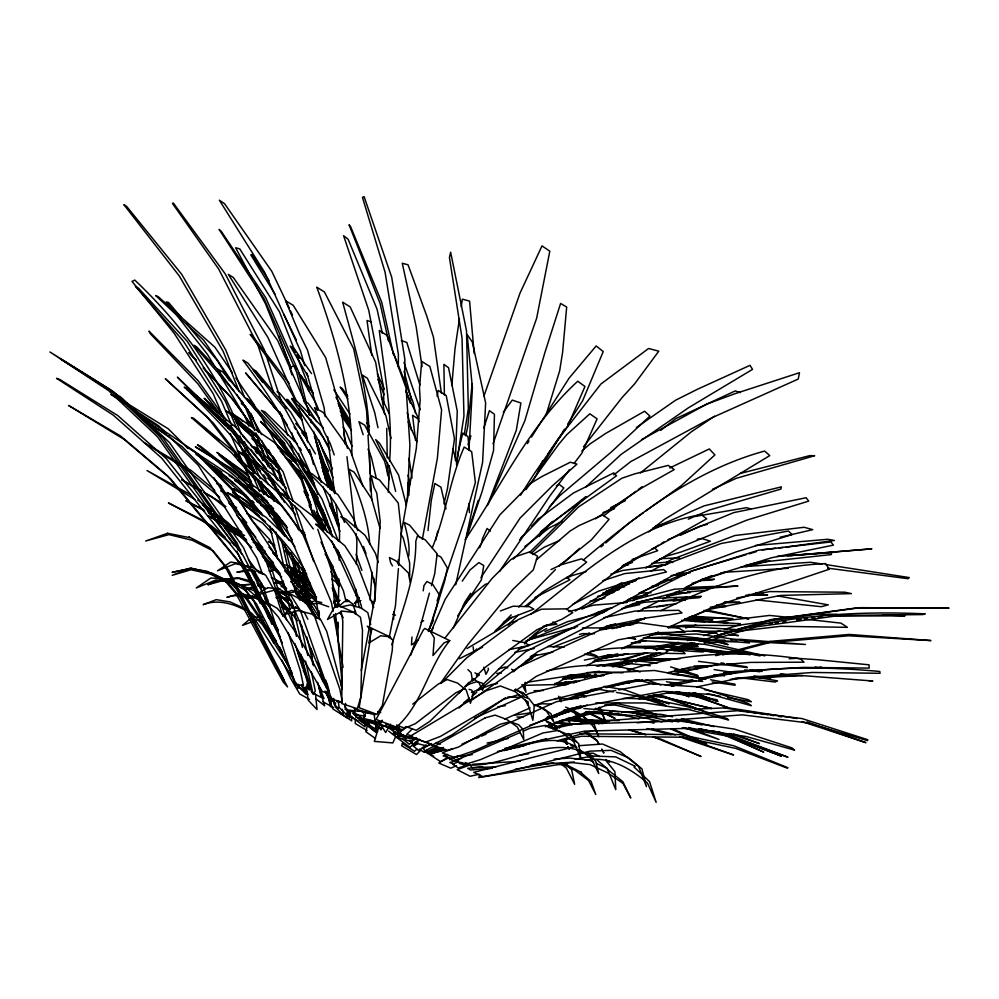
<?xml version="1.0" encoding="UTF-8"?>
<svg xmlns="http://www.w3.org/2000/svg" width="999" height="999" viewBox="0 0 999 999"><rect width="100%" height="100%" fill="white"/><g stroke="black" fill="none" stroke-linecap="round" stroke-linejoin="round"><path stroke-width="1.5" d="M398.326 366.858L398.389 354.445L385.077 272.24L362.462 197.34L364.098 196.641L391.733 277.322L404.857 359.253L404.707 382.492M362.799 719.63L362.762 722.739L352.36 712.861M374.987 601.498L375.149 589.035L373.826 578.221M337.837 640.921L338.149 622.277M338.424 605.182L338.848 578.771M339.161 560.127L339.285 552.36M339.46 541.483L339.585 533.716L335.989 504.458M355.344 614.235L355.419 611.126M355.519 606.468L355.582 603.359M355.744 595.579L355.881 589.36M356.406 564.472L356.905 541.146L356.006 533.466M355.344 719.405L355.232 723.513L367.095 730.556M370.229 638.548L370.504 629.632L367.245 626.186L389.747 636.8L392.769 640.122L392.257 650.436L382.38 705.344L376.91 714.385L359.165 707.704L370.179 640.022M341.383 686.325L341.683 678.646L335.539 613.561M393.606 619.392L393.918 611.638M372.015 628.433L368.806 643.006L380.756 635.751L389.747 636.8M388.311 492.257L389.398 465.834M389.585 461.176C393.156 417.257 384.465 373.876 379.295 330.494L387.05 335.389L406.118 388.199L409.89 444.842L407.267 500.636M455.382 460.539L457.267 411.126L448.539 367.719L443.893 364.335L444.38 394.967M345.579 703.346L345.167 709.565L359.153 711.4M411.988 637.012L411.438 644.917L418.231 640.022M370.092 600.074L372.115 572.302M408.691 556.293C410.189 544.705 406.918 533.478 404.258 522.427L409.69 525.249L419.967 537.637M398.414 568.606L395.454 605.719L389.173 637.724M398.663 565.509L401.373 531.493L398.264 503.046L379.52 480.007L371.091 475.599L373.913 487.262L376.76 493.044L380.244 521.64L375.112 596.228L361.226 670.616M451.823 385.589L454.995 348.876L459.44 318.743M472.165 383.866L467.744 426.61L465.759 435.764M354.657 709.839L354.158 714.497L365.459 716.121M376.536 729.382L376.136 732.467L365.696 723.738M381.331 726.91L380.931 729.994L382.804 724.874M427.984 530.581L431.268 500.586L434.84 483.491L440.946 487.212L445.979 508.891M364.061 714.322L363.211 720.479L378.434 723.226M461.226 306.693L462.337 299.163L469.58 301.099L474.175 353.521M456.555 463.573L463.948 416.059L462.038 338.211L449.45 257.567L450.649 252.198L466.521 330.956L468.331 408.741L464.248 434.852M369.73 721.39L369.193 724.462L367.132 720.291M437.125 396.316L438.149 390.434L446.228 395.579L454.47 438.773L447.44 488.698L443.981 503.871M401.049 534.378L416.321 448.401L420.167 400.025L419.493 387.874L421.703 361.426L429.87 366.471L441.608 409.902L437.387 458.191L422.34 539.285M524.363 686.912L525.174 682.342M406.268 735.813L405.694 738.873L395.829 729.258M348.364 711.151L347.864 713.711L347.652 710.626M456.531 464.735L458.079 452.809L462.774 433.091L467.932 436.501L469.43 450.049M382.03 726.198L381.406 729.245L372.29 721.665M468.943 450.162L472.415 387.687L467.12 334.478L472.365 342.108L485.639 403.034L482.592 462.312L455.706 584.827M423.201 590.859L423.976 585.551L426.985 581.493L432.817 584.552L439.385 594.892L436.401 607.13L428.471 631.468M481.406 543.593L482.517 538.598L487.112 528.459L490.259 531.168M376.723 725.624L375.337 731.68L361.064 720.916M435.676 540.247L437.762 531.156M367.57 724.6L365.859 731.755L375.574 738.586M429.42 593.156L419.617 629.22L410.614 655.356M431.456 585.639L434.727 573.626L437.137 553.796L425.299 539.91L417.42 535.864L415.796 541.396C416.258 576.61 401.773 611.138 391.87 644.792M366.208 711.076L364.036 718.568L381.069 722.914L382.367 720.229M546.191 414.635L559.677 370.766L562.599 352.36L566.683 307.043L560.601 303.446L544.917 352.535L524.875 420.691L488.536 503.396M378.921 726.548L374.325 741.395L392.857 742.919L395.891 736.051M483.828 427.947L489.435 410.651L494.443 414.285L493.543 450.624L481.98 491.883L466.183 538.498M467.969 444.78L470.879 435.901M483.978 395.954L520.029 293.094L542.007 245.891L549.812 251.186L536.65 318.194L493.056 443.818M432.217 547.976C445.629 515.172 449.962 479.42 464.173 447.065L471.678 451.673L475.387 482.48L464.71 519.667L437.112 600.874M467.207 533.878L478.271 500.324M429.021 630.169L431.605 622.889M432.642 619.967L444.705 580.869L447.402 567.981L440.996 557.105L437.038 555.007M487.4 505.569L516.358 430.132L520.891 403.009L512.275 400.112L503.284 412.3M479.67 547.689L480.831 544.954M390.447 724.213L389.21 727.047L396.815 726.81M430.894 631.93L445.204 599.275L499.812 514.897L531.456 482.829L542.057 476.448L570.329 462.212L576.985 464.11L552.172 486.038L520.067 518.094L480.894 577.734M536.451 474.912L542.607 460.989M453.384 627.734L464.71 602.36L470.666 593.281M402.847 743.056L401.61 745.754L416.521 754.545L420.841 750.187M398.863 729.657L396.878 733.603L385.614 725.624M415.921 742.532L414.71 744.867L417.295 743.119M428.359 630.831L433.479 620.317L432.779 618.731M475.287 651.311L476.585 648.975M430.931 631.855L433.204 627.872M361.176 717.257L359.628 719.942L376.386 724.175M388.786 727.16L385.689 732.529L381.069 725.112M533.541 479.657L564.46 429.195M480.144 775.149L478.733 777.559L574.363 761.975M381.805 720.866L379.395 724.874L397.527 729.67L399.4 727.372M399.338 733.553L396.915 737.549L388.661 731.118M377.123 724.75L374.687 728.733L361.788 719.38M527.385 443.631L529.02 441.021M531.456 437.112L569.118 378.122L596.153 345.954L603.234 351.561L582.642 400.761L567.732 424.051M465.147 539.647C501.236 486.113 529.458 425.374 577.772 381.231L584.977 386.501L567.807 425.911L533.803 474.275L520.554 495.142M457.679 615.921L481.418 579.795L483.753 565.521L478.871 562.574L469.955 570.029L462.262 581.106M525.886 489.635L558.666 444.33L566.895 434.565L589.822 413.798L597.102 418.893L581.855 453.221L574 463.524M499.612 571.428L549.637 496.291L569.48 469.605M547.902 454.021L557.492 439.797L600.936 384.003L648.576 348.501L658.778 351.173L634.49 384.028L622.227 397.365L583.503 446.778M444.842 638.224L491.87 578.671L510.814 559.652L515.409 556.718L529.882 551.798L537.537 556.168L533.316 569.855L513.074 589.235L467.907 644.555L440.372 683.491M357.455 714.597L355.632 717.107L364.423 719.455M307.317 685.102L309.24 682.479L303.109 670.067M401.361 735.152L398.326 738.686L409.927 747.289L413.386 744.18M359.253 597.589L354.32 603.309L360.889 600.561M399.15 736.076L401.186 733.741M463.461 605.694L474.637 592.931L485.364 584.328L487.912 583.591M539.198 536.463L552.484 521.428M458.878 693.443L462.912 688.985M464.935 686.763L468.968 682.317M520.979 537.762L523.076 535.489M531.456 526.398L538.786 518.444M549.25 507.08L559.727 495.716L611.4 451.935L649.912 416.071L644.567 411.226L605.382 433.616L589.909 444.006L581.843 451.011M536.351 559.84L570.154 530.981L578.896 525.649L602.634 515.034L609.065 519.343L591.333 539.885L558.666 566.233M519.505 539.872L544.867 513.786L563.811 487.937L558.903 484.178L556.406 485.926M495.067 631.43L511.238 614.86M518.781 607.117L555.432 569.555M441.62 682.866L466.833 657.742L517.832 619.83L541.433 609.19L566.008 608.866L572.727 612.699L562.237 619.068L537.05 629.645L485.339 667.195L476.473 675.836M405.869 726.548L398.176 734.19L415.184 738.498M508.154 625.037L518.056 615.209M526.86 606.48L540.746 594.093M412.225 728.958L406.705 734.44L412.637 736.151M529.482 552.559L585.889 496.778M531.131 553.558L578.521 506.955L621.94 478.196L634.84 473.826L668.231 465.384L674.25 469.58L641.608 488.036L595.491 518.793M400.562 732.005L398.339 734.178L397.515 731.842M459.053 708.041L469.043 698.264M472.365 694.992L474.587 692.819M476.798 690.646L521.166 647.177L529.37 645.342L524.4 642.582L512.762 640.484M524.5 643.905L534.477 634.128L546.828 624.637M463.186 688.823L429.945 721.266L416.171 730.294L406.718 726.835M465.397 686.65L473.151 679.083M513.249 559.09L547.889 525.511L616.508 475.799L613.748 472.902L573.326 493.069L537.512 519.742M406.406 726.822L403.072 729.969L385.464 724M411.551 742.182L409.29 744.292L402.535 738.81M585.826 487.062L621.066 454.42L688.411 407.817L752.534 369.368L750.024 365.334L697.265 389.348L675.499 400.274L636.338 427.572M579.532 548.389L565.859 561.026L560.576 564.435M426.498 750.249L424.2 752.347L419.243 749.15M416.87 749.188L414.56 751.273L402.172 743.443M467.008 648.551L510.964 622.489L516.608 621.091M437.475 749.025L434.165 751.922L440.497 749.937L442.882 747.939M603.758 515.746L635.826 491.358M250.824 618.269L242.545 625.349L256.393 620.242M601.011 546.952L603.371 544.954M605.719 542.944L629.245 522.889L643.381 512.687M403.608 734.565L401.248 736.575L414.048 739.497L416.496 737.712M339.71 605.544L344.468 601.523L349.475 601.336L346.278 599.487L352.909 604.033L355.756 612.874M463.573 703.296L469.567 698.313M471.965 696.315L476.76 692.332M480.357 689.347L525.936 651.51L620.903 603.209L674.6 589.173L737.949 586.026L686.625 589.772L632.579 603.808L537.175 652.085L513.174 671.89M495.354 630.756L511.975 617.145M525.024 606.455L542.832 591.87L570.479 575.224L586.638 562.137L581.643 558.816L561.238 564.747L551.036 569.53M660.651 430.432L675.661 418.706L735.227 390.921L740.359 392.619M640.347 472.989L691.533 431.668L714.572 416.221M583.279 560.077C637.35 514.51 695.229 469.967 764.61 451.061L769.767 455.594L664.635 519.268L648.751 531.855M412.724 704.145L438.236 684.115L447.202 679.557L457.592 683.104L466.296 690.159L470.454 703.271L473.364 693.656L471.728 690.072L469.043 689.385M540.422 532.042L585.626 496.815M613.723 474.912L630.819 461.575L711.738 417.832L798.238 379.058L799.487 372.714L734.677 393.806L707.092 403.958L641.508 439.685M530.631 614.46C582.579 574.375 633.865 525.574 701.236 514.66L706.73 518.818L625.911 563.886L566.595 609.452M532.804 554.532L544.368 547.14L559.765 540.422M426.136 744.879L418.743 750.599L412.312 745.179M449.737 640.646C428.321 666.633 422.377 704.495 396.416 727.11L376.111 719.467L423.376 629.882L424.837 628.471L449.737 640.646L444.105 642.794L432.992 655.556L434.303 637.999L430.119 631.056M524.887 546.478L549.313 527.897L562.325 521.241M418.169 743.019L414.435 745.791L409.49 740.384M400.624 734.902L396.865 737.687L411.463 741.483L416.683 738.273M528.459 640.272L537.237 633.778L546.728 628.546M531.48 656.331L533.99 654.495M638.324 489.522L642.082 486.775M645.903 510.876L681.143 485.814L714.909 454.907L709.278 448.963L669.767 467.944M419.468 739.21L414.41 742.844L427.385 746.078L431.218 743.718M520.454 666.395L536.863 654.557M472.102 699.887L518.806 666.995L599.899 630.157L639.11 622.789L679.332 628.383L685.139 632.005L657.717 632.704L618.081 639.884L536.301 676.36L514.597 691.42M417.145 741.683L419.592 739.984M430.656 743.581L423.239 748.726L428.096 753.758L436.026 748.863M505.669 697.627L452.06 734.839L432.817 744.742L416.571 738.985M624.088 565.709L627.909 563.086M395.729 731.63L393.131 733.341L400.424 734.215M447.053 757.642L438.798 763.049L450.761 768.169L456.493 765.734M503.371 622.439L509.827 618.319L533.828 609.115L529.545 606.68L513.099 606.206L500.349 610.963M439.061 749.387L430.157 754.907L440.584 761.6L449.063 757.692M614.872 572.04L642.719 554.92M653.334 548.401L658.641 545.142M661.301 543.506L663.948 541.883M575.262 611.076L621.853 582.654M645.829 568.031L679.108 547.727L746.578 520.217L808.703 501.111L806.143 497.727L733.678 512.637L668.031 539.66M610.839 507.48L625.449 500.611M294.455 583.066L302.447 578.309L307.055 578.733M554.308 684.74L570.354 675.199M586.401 665.671L608.766 654.707M421.079 622.14L423.638 620.641M333.916 601.286L338.274 598.751M632.417 582.03L636.475 579.695M666.158 562.624L671.553 559.527L734.827 535.526L804.12 527.272L812.736 529.657L780.169 537.225M581.992 609.153L638.973 577.809M651.173 571.103L657.954 567.37L721.191 543.506L788.461 531.006L792.107 534.59L736.475 551.773L672.814 575.511L622.389 602.996M464.96 686.488L470.392 683.616L477.06 681.668L482.267 683.104L483.953 685.164L482.617 690.384L478.733 682.454L472.989 678.483M338.386 605.332L334.29 607.467L327.447 619.505L342.207 611.076L354.195 612.537L360.452 617.27L362.5 630.107L360.814 697.102L357.317 708.728L341.695 703.533L342.807 621.141L341.109 611.113M432.48 751.485L436.6 749.35M434.553 745.891L426.423 750.099L427.984 753.446L437.749 748.726M572.527 604.482L598.513 591.171L635.401 579.457L666.433 571.977L663.623 569.605L624.75 573.588L602.784 580.669M474.95 672.851L479.008 674.987L472.477 681.081L471.166 672.689L467.919 669.617M686.238 573.688L691.795 570.891L746.141 554.67M632.554 600.774L690.571 571.478L758.528 550.212L830.868 541.945L833.441 545.129L771.44 557.804L703.071 578.958L683.666 588.686M603.259 628.97L611.575 624.8M637.924 611.6L658.716 601.186M662.874 599.1L679.507 590.771M306.506 573.164L300.961 575.936L306.73 574.6M459.353 658.703L482.604 647.177M535.039 597.489L569.929 579.757L566.633 577.447M654.32 562.112L666.608 556.118L680.831 552.072L710.464 541.221L701.773 538.511L697.227 539.26M560.302 684.377L565.921 681.643M571.54 678.92L578.571 675.524M465.022 688.348L455.831 692.794L415.422 723.638L404.707 728.259L396.491 724.987M584.178 677.971L589.76 675.287M437.774 748.963L432.33 751.598L430.519 753.458L443.169 747.452M566.495 578.284L572.102 575.586L586.388 571.465M592.207 676.685L596.428 674.687M435.539 747.652L427.085 751.61L431.618 751.148L438.611 747.964M573.701 682.954L576.523 681.643M584.977 677.672L590.621 675.037M594.855 673.051L599.075 671.078M591.283 676.81L595.491 674.849M680.556 535.202L699.924 526.198L707.217 524.325M443.531 747.627L439.298 749.587L425.849 741.995M629.795 625.024L645.329 617.832M660.863 610.626L687.687 598.201M690.509 596.89C733.216 578.109 778.77 565.746 825.549 563.598L829.307 569.23L781.817 585.152L716.545 605.419L668.331 627.472M712.387 489.335L736.188 478.346L814.684 455.719L809.714 455.644L740.384 473.414M525.511 661.475L532.579 658.216M458.029 755.669L449.538 759.577L459.577 755.644M621.528 648.875L658.403 632.017M474.388 718.219L522.402 696.565M525.224 695.292L529.458 693.381L612.837 672.552L654.545 670.491L698.064 678.346L702.697 681.418L670.329 679.17L628.234 681.068L544.293 701.585L534.365 705.993M452.222 748.551L442.37 752.984L454.557 757.492L474.762 750.536L568.394 708.928L663.299 691.308L711.388 694.555L751.236 705.681L747.926 703.284L698.538 686.912L650.786 683.828L618.806 689.897M462.075 744.118L556.356 701.735L615.759 690.471M686.363 586.975L711.837 575.611M415.909 743.855L413.074 745.117L411.101 740.896M504.57 719.218L530.107 707.879M529.395 638.311L536.451 635.227M544.93 631.53L567.519 621.678L604.308 612.25M652.672 528.296L704.183 505.856L781.38 486.875L780.881 489.098L709.465 510.027L688.274 519.205M520.429 732.379L454.72 760.876L466.308 764.048L480.469 759.64L542.844 732.991L557.879 730.481L560.514 731.543L573.726 741.758L580.831 758.566L578.708 743.756L570.479 735.526L545.229 725.424L530.432 728.034L523.289 731.131M640.496 592.395L677.522 576.435L685.102 574.6M476.011 738.511L478.883 737.274M481.743 736.038L486.038 734.19M567.644 698.975L577.672 694.655L601.673 688.798M458.141 761.912L452.647 764.21L458.341 768.006L467.157 764.972M606.168 591.333L617.657 586.638L629.432 584.053M679.208 600.337L682.105 599.175M593.856 600.874L605.057 597.739M525.274 641.358L606.493 608.94L612.3 607.667M253.509 586.45L246.516 589.21L256.531 587.487M471.478 692.469L491.62 684.54L497.49 683.528M518.456 649.475L577.597 626.348M684.54 619.318L710.614 609.09L780.706 595.429L851.373 593.618L844.842 592.207L769.705 591.583L736.688 598.051M553.234 646.965L589.51 632.979M599.662 629.058L606.917 626.261L647.527 617.844L682.042 612.936L678.746 610.314L635.202 611.038L603.858 617.682M569.355 675.836L572.265 674.712M470.442 764.735L457.242 769.705L470.117 776.273L479.233 774.237M382.08 721.166L375.387 723.676L374.15 714.447M476.898 690.621L482.717 688.473M605.419 591.783L614.16 588.598L624.825 586.7M606.081 592.931L619.318 589.497M570.317 698.888L595.254 689.834M524.637 683.578L529.02 681.992L596.291 671.628L622.926 672.851M545.966 718.318L569.243 709.939M575.062 707.841L580.881 705.744M447.552 754.332L443.144 755.881L451.96 758.403L460.614 755.744M529.832 725.274L587.15 705.044M545.354 726.773L589.348 711.338M593.743 709.789L605.481 705.669L619.155 702.859M552.26 728.408L562.462 724.849L605.469 721.69M628.046 599.55L635.401 597.002L647.577 594.705M517.145 747.739L531.855 742.669M632.167 559.465L657.717 550.699L654.932 548.214L651.947 548.713M267.482 565.309L272.989 563.436M602.984 512.549L614.585 508.691M544.143 719.792L570.616 711.113M577.971 708.703L582.392 707.255M692.07 583.329L726.161 572.19L788.273 568.269M610.876 574.175L622.777 570.429L665.684 564.835M281.156 586.7L283.891 585.851M621.74 566.296L627.097 565.097M604.595 665.609L607.554 664.71M623.826 659.802L647.502 652.647M656.38 649.962L677.085 643.706M687.437 640.584L693.356 638.798M703.708 635.664L719.992 630.756M724.425 629.407L737.737 625.386L816.895 614.123L836.762 614.323M633.778 660.764L641.196 658.528M647.115 656.743L654.532 654.507M666.383 650.948L675.274 648.264M679.72 646.927L688.611 644.255M700.474 640.684L703.433 639.785M713.81 636.663L733.079 630.869M736.038 629.969L744.929 627.297L757.105 625.574M557.604 684.615L563.548 682.829L575.911 681.281M749.075 553.796L756.418 551.61M613.186 665.983L623.601 662.924M638.486 658.541L656.343 653.296M668.244 649.787L692.057 642.794M699.487 640.596L702.472 639.722M715.858 635.789L732.23 630.968M735.202 630.094L770.916 619.592L857.042 607.867L949.05 608.141L860.102 607.667L774.125 619.392L735.401 630.781M613.299 666.67L622.227 664.048M632.654 660.976L656.48 653.97M666.907 650.911L692.22 643.468M699.662 641.283L702.647 640.409M714.56 636.9L732.429 631.655M612.387 666.708L625.861 662.787M631.855 661.038L660.314 652.772M666.308 651.023L694.767 642.744M699.263 641.445C771.715 616.021 849.063 610.501 925.286 613.861L922.776 614.585L839.709 615.459L756.805 626.773L704.37 641.995M618.98 666.783L632.454 662.874M635.451 662L642.944 659.827M645.941 658.965L666.92 652.871M674.412 650.699L698.376 643.731M605.531 628.171L615.871 625.199L634.14 623.176M616.708 627.772L621.153 626.498M498.439 669.018L505.294 667.045L507.792 667.906M462.3 762.512L459.303 763.361L466.645 765.521L469.58 764.797M504.208 750.611L546.128 738.711M598.526 723.838L610.501 720.429L737.25 710.726L802.072 718.581L867.719 739.71L867.582 740.646L807.329 722.839L742.269 714.859L663.324 720.803M661.775 634.677L667.732 632.991M685.576 627.946L695.978 624.999M557.167 740.833L592.956 730.731M620.441 659.839L644.318 653.171M656.243 649.837L663.698 647.752M668.181 646.503L671.166 645.666M527.41 640.159L572.09 627.859L575.062 627.859M579.47 634.427L582.467 633.628L594.605 633.716M458.641 760.164L449.825 762.524L454.021 764.135M623.388 564.872L632.367 562.524M715.796 655.656L735.401 650.499M738.423 649.712L770.092 641.383L849.262 634.44L930.931 640.571L848.488 635.776L773.701 642.282M722.389 654.957L769.13 642.682M568.843 611.625L593.668 605.132L627.297 602.472M606.58 626.186L615.559 623.863M621.952 624.924L638.523 621.378M657.005 526.785L661.525 525.624M267.869 565.684L273.751 564.185M445.392 749.45L430.881 753.596L445.966 749.837M575.499 746.49L473.688 772.352L482.817 776.61L501.423 773.288L589.872 751.148L611.113 750.349L628.821 757.979L641.982 768.905L646.44 786.638L638.611 766.42L620.279 751.673L602.497 744.03L578.496 745.729M744.28 566.595L766.608 560.988M720.691 573.114L725.149 572.002M745.953 566.77L769.717 560.801M628.746 669.892C684.24 652.559 743.181 650.174 800.461 658.865L804.058 662.187L750.461 662.412L690.184 667.232L667.682 672.714M559.103 721.066L589.06 713.611L609.29 712.762M559.115 721.665L592.295 713.411M554.333 727.622L563.336 725.386M461.563 758.316L452.522 760.539L445.279 755.981M602.672 593.156L619.08 589.16M597.489 596.378L614.035 592.37M606.181 687.699L639.185 679.657M269.33 570.966L276.511 569.23M745.129 565.521L757.092 562.637L831.218 554.595L831.805 552.797L777.135 556.418M612.05 628.696L627.085 625.074L633.141 624.55M543.231 626.173L556.88 624.125L552.959 621.94M361.276 719.617L363.923 718.98M354.258 710.714L347.24 712.349L346.978 709.24M655.644 525.924L665.946 523.576M497.427 751.46C523.176 748.001 552.522 730.968 576.91 747.714M618.106 584.677L635.901 580.744M621.628 608.616L639.71 604.595L636.463 601.91M636.588 602.347L654.807 598.351L701.31 596.341L699.225 597.689L644.717 602.26L625.212 606.53M596.703 612.762L607.205 610.464M487.037 743.081L508.329 738.423M552.422 728.783L573.713 724.125L679.632 721.028L734.502 729.108L792.007 747.914L794.642 750.149L746.303 736.55L691.096 728.296L584.74 731.118L504.97 748.276M590.159 651.423C620.754 645.541 652.185 647.352 682.879 651.648L685.152 653.658L648.226 652.996L607.192 655.332L584.353 660.139M502.41 750.249L525.112 745.404M560.327 740.759L569.38 738.848M572.402 738.211L581.455 736.288L682.767 737.212L735.813 748.413L787.012 768.056L787.986 767.756L733.728 745.741L680.843 734.627L579.595 733.803M671.753 685.789L696.028 680.756M699.063 680.132C758.141 665.846 819.555 665.983 879.782 671.465L880.069 673.276L812.362 672.477L740.796 677.859L696.703 686.925M576.323 694.58L585.352 692.719M596.715 689.298L599.762 688.673M608.903 686.812L642.407 679.969M672.864 673.763L717.032 664.747M638.923 698.801L672.377 691.92M334.29 601.623L340.159 600.436M514.797 652.384L534.19 648.488M665.272 685.302L692.732 679.782M700.361 678.246L733.928 671.49L803.321 667.394L869.18 668.094L869.055 664.822L818.231 659.777L796.815 658.291L789.135 658.766M340.234 606.98L350.412 604.944L361.363 608.191L367.794 612.612L370.704 624.512M590.184 601.123L602.36 598.713M509.003 649.625L521.253 647.202M630.119 598.526L637.137 597.539M530.332 656.505L552.884 652.11M597.102 659.527L627.672 653.721M604.045 656.418L611.638 654.982M614.685 654.407L617.719 653.833M645.067 648.663L678.483 642.345M594.23 660.114L627.659 653.808M653.483 648.938L679.32 644.068L692.082 643.456M269.355 571.116L276.598 569.755M666.758 596.291L692.045 591.558L707.292 590.297M632.367 643.119L646.141 640.521M656.418 606.93L666.995 605.444M730.456 679.37L733.503 678.821M694.917 516.458L746.49 507.692L750.711 508.841M519.455 755.294L528.646 753.721M515.309 769.218L553.546 762.761M574.949 759.153L593.306 756.056L615.659 756.88L635.214 766.295L634.115 767.07L649.5 781.555L656.168 802.359L647.452 783.004C630.157 768.144 608.766 755.594 585.127 760.177M633.566 642.494L644.243 640.759L704.844 644.343L760.089 655.943M597.752 665.883L641.87 658.741L680.069 658.778M602.522 666.133L638.998 660.252L669.455 660.277M276.248 597.202L280.469 596.54L291.159 600.624M546.503 671.041C577.26 664.535 609.902 661.775 640.172 671.977M534.627 704.944L542.245 703.771L551.323 704.058M497.752 706.768L505.419 705.631M515.009 715.122L530.294 712.836M646.665 567.332L667.694 564.235M673.576 599.263L676.585 598.826M682.579 597.951L687.087 597.302M690.084 596.853L693.081 596.415M673.226 600.911L686.738 598.938M460.664 756.305L472.252 754.62M643.044 608.416L676.485 603.608M626.598 646.49L660.789 646.203M622.926 647.677L630.556 646.603L654.507 646.902M769.267 623.838L772.314 623.413M775.361 622.976L778.396 622.539M782.966 621.902L786.001 621.465M796.653 619.954L801.223 619.305M804.257 618.868L807.304 618.443M811.862 617.794L814.909 617.357M817.956 616.932L822.514 616.283M786.101 547.027L834.377 540.459L827.809 539.285L755.394 545.504M594.405 676.76L599.038 676.173M716.533 621.803L769.542 615.434L793.318 617.819M762.299 549.85L775.674 548.276M778.646 547.927L783.104 547.402M739.085 631.168L780.581 626.311L847.402 627.335L840.983 623.139L807.155 619.368M566.758 676.698L583.816 674.762M627.235 669.854L633.428 669.155M566.033 677.472L589.285 674.849M564.635 711.013L569.243 710.501M273.813 583.016L283.491 581.992M650.561 587.524L653.621 587.2M668.281 627.934L680.694 626.648L697.015 627.285L736.138 629.545L737.037 631.206L687.774 631.231L649.862 635.052M252.685 597.452L245.854 598.151L252.822 598.214M636.45 619.63L644.143 618.856M671.515 594.168L675.998 593.731L675.099 592.132M641.158 619.542L644.168 619.243M593.044 661.638L619.13 659.14L657.592 663.024M596.041 665.871L625.287 663.124L650.287 665.709M562.549 679.07L603.933 675.349M273.963 583.029L283.129 582.217M554.77 683.466L579.333 681.293M668.418 626.71L685.114 625.299L739.809 625.499L740.396 623.701L681.618 620.317M787.449 555.769L871.89 548.826L790.521 555.581M652.097 586.113L658.179 585.626M482.642 766.745L467.719 768.331L470.566 769.992L492.307 768.256M531.131 765.184L541.995 764.322M671.141 575.549L686.313 574.375M496.803 673.426L501.436 673.076M637 722.789L657.13 721.278M253.059 584.115L241.146 584.977L253.659 584.353M651.847 563.311L670.404 561.975L672.802 562.549M580.307 693.493L584.902 693.181M741.208 566.758L810.651 562.275L822.414 564.035M472.652 764.26L520.354 761.213M554.22 759.053L569.605 758.079L589.572 760.227L593.693 762.15M495.879 766.895L472.165 767.669L469.567 764.447M534.465 764.522L569.954 762.337L590.072 764.597L607.767 772.889L623.014 783.403L630.756 798.001L622.877 781.705L607.479 769.467L607.404 768.556L596.428 763.423M676.985 573.488L690.434 572.739M685.651 587.499L719.455 586.251M704.72 641.058L724.774 640.084M730.956 639.785L740.209 639.323L805.406 644.467L744.804 641.37M704.37 642.856L736.6 641.321M638.948 593.081L651.036 592.719M735.039 678.746L802.584 675.636M276.124 597.689L282.967 597.377L290.909 600.049M678.234 593.094L690.234 592.557L687.836 591.908M735.014 678.234L755.194 677.31M759.852 677.097L798.663 675.312L872.864 681.006L869.055 680.706M659.59 558.703L679.557 557.867M621.728 712.237L690.396 709.29M694.854 709.178L727.771 707.729L797.14 718.506M699.437 580.619L711.9 580.119L714.422 579.233L701.947 579.345M661.35 600.811L685.451 600.199M652.522 634.44L663.324 634.065L709.24 639.385L709.352 640.371L667.557 637.087L643.319 637.886M670.341 634.865L696.665 633.953L747.09 641.121L749.437 642.944L695.341 638.411M669.193 639.285L689.185 638.623M680.419 648.051L692.632 647.702L749.687 654.395M676.523 649.612L697.876 649.013L750.436 654.757M710.252 607.155L725.599 606.73L724.65 605.194L716.92 604.882M631.181 642.906L640.297 642.669M523.276 685.364L567.894 684.29M573.488 681.43L576.598 681.355M634.04 680.119L638.698 680.019M664.335 579.857L671.44 579.72M660.739 582.13L663.598 582.08M534.028 690.709L543.306 690.509M591.258 689.51L599 689.347L613.349 691.87M580.182 693.331L587.862 693.181M252.01 617.245L262.125 617.107M552.247 716.445L556.905 716.383M547.964 717.057L554.12 716.97M563.411 678.034L572.589 678.933M746.116 595.117L767.669 595.017L748.651 594.517M555.307 698.613L578.346 698.563M622.889 698.476C658.653 697.752 693.656 707.329 727.284 718.681L728.508 719.992L688.998 709.565L645.067 702.946L595.766 702.946M828.683 616.071L904.994 615.846L882.741 614.897M570.854 745.604L573.913 745.616M579.432 753.221L593.244 753.234L599.637 756.58M582.492 627.896L601.823 627.959L606.193 629.233M587.162 672.539L611.613 672.614M568.231 675.399L603.458 675.549M723.401 602.859L739.984 602.347L724.587 601.898M255.607 598.239L258.391 598.276M663.91 646.241L680.656 647.027M659.078 646.965L675.848 647.177L723.638 653.583L683.503 647.452M516.895 716.995L523.114 717.082M694.055 665.971L711.201 666.271M695.079 666.82L707.517 667.045M476.573 674.949L479.008 674.987M604.782 704.894L615.571 705.119L656.393 714.547M566.545 719.517L619.155 720.666M650.112 721.34L654.757 721.44M561.276 720.441L609.34 721.503M649.65 722.402L654.308 722.502M682.13 668.843L697.389 669.18M674.637 670.691L688.411 671.016M507.729 697.015L520.367 697.302M675.187 669.817L678.246 669.904M669.417 673.488L678.583 673.776M713.723 674.837L724.587 675.861M624.25 564.722L628.646 564.86M694.392 621.553L705.057 621.89M711.151 622.09L727.909 622.627L684.527 620.217M687.562 646.016L698.164 646.415L693.431 644.842M547.652 646.503L564.298 647.115M563.96 710.089L568.568 710.252L583.279 716.495L594.205 724.537L598.726 736.787C593.256 721.99 579.882 712.512 565.596 707.13M627.372 668.98L632.042 669.143M689.023 617.182L733.004 618.731L691.445 616.121M673.888 674.5L682.954 674.949L705.981 678.933M560.239 684.49L566.383 684.802M684.602 618.968L712.849 619.817L688.586 617.819M668.006 692.519L717.294 699.899L677.622 691.87M394.093 734.078L400.774 734.465M645.167 637.437L699.325 640.559L764.784 655.881M599.113 710.514L603.708 710.801M609.84 711.188L619.043 711.763M622.115 711.962L661.975 714.472L672.514 716.807M593.793 711.8L601.46 712.287M609.128 712.774L612.2 712.974M636.738 714.535L665.596 716.82M676.348 650.224L703.146 652.01L699.1 649.338M667.619 692.744L678.371 693.456M681.443 693.656L684.515 693.855M565.784 710.351L570.429 710.689M585.901 711.812L621.49 714.385L638.848 718.98M563.161 711.051L569.368 711.5M584.877 712.637L626.773 715.684M666.808 685.214L674.4 685.851M574.675 707.754L579.258 708.141M583.853 708.528L631.256 712.499L672.502 721.902M565.197 709.827L574.388 710.601M586.65 711.65L635.689 715.833L662.112 721.89M717.107 633.403L693.181 630.931M729.295 634.64L738.423 635.576L729.432 634.54M814.972 667.12L824 668.069L820.154 666.995M756.081 599.862L821.203 606.693L828.296 604.857L777.884 595.966M694.18 630.819L714.11 632.916M557.142 764.21L567.357 765.309L581.58 772.489L580.282 772.077L591.083 781.443L595.766 794.492L588.686 780.681L575.499 770.554L561.463 763.461M563.199 678.433L566.283 678.796M653.171 694.842L657.817 695.391M649.238 695.804L666.071 697.801L711.588 708.528L661.9 696.365M739.922 677.734L775.187 682.03L777.547 680.856L753.533 676.698M744.73 669.879L759.877 671.753M781.068 674.362L787.899 674.887L780.344 673.863M555.956 721.915L569.243 723.576L571.928 724.837M570.754 717.694L606.018 722.14M567.932 718.081L604.707 722.727M554.72 722.814L569.605 724.712M827.584 568.144L908.054 578.696L909.24 577.572L825.349 564.472M750.174 669.805L762.237 671.428M698.451 661.338L747.302 667.607L746.628 666.795L727.047 663.798M723.626 672.764L731.256 673.826M752.622 676.76L770.591 678.558L753.87 675.848M548.201 727.347L554.345 728.221M712.1 681.967L735.102 685.227L734.952 684.19L710.564 679.757M547.552 726.223L551.723 726.822L555.806 728.845M666.433 681.73L681.505 683.89M670.329 683.803L677.996 684.914M336.85 701.523L341.446 702.185M257.779 619.73L263.561 620.591M553.658 716.37L556.743 716.82M570.591 718.855L581.356 720.441M584.44 720.891L602.897 723.601M547.44 716.745L550.461 717.195M565.609 719.43L594.368 723.676M755.956 592.632L763.248 593.731M259.191 585.027L262.175 585.489M721.028 662.886L724.038 663.348M714.173 669.567L735.626 672.901M767.994 714.735L724.412 707.941M771.041 715.209L774.075 715.684M778.646 716.395L781.693 716.87M358.878 718.131L364.448 719.03M685.302 646.965L689.897 647.752M627.622 669.367L630.644 669.892M604.27 686.338L625.037 689.934L663.274 703.945L665.784 705.681L634.865 695.654L616.42 692.407M717.344 695.754L720.304 696.278M727.709 697.577L751.398 701.76L747.964 699.612L704.495 689.585M667.532 684.602L673.463 685.664M667.082 684.715L673.139 685.801M712.275 730.681L715.272 731.218M682.18 727.884L731.643 736.85L781.443 756.181L729.819 736.238M282.929 564.597L287.213 565.422L299.513 571.316L301.423 573.438M668.119 719.842L678.796 721.877M296.628 584.865L301.049 585.726L311.576 590.534L313.686 592.607M707.317 693.818L715.871 695.491M703.958 610.414L748.713 618.918L706.443 609.964M584.515 654.07L597.552 656.693L594.567 654.82L587.449 652.684M568.831 675.861L576.373 677.384L572.165 675.686M698.713 728.721L729.133 734.889L787.974 757.23L723.388 733.728L699.2 728.808M646.291 679.732L660.926 684.927M635.726 679.745L655.706 684.278M657.866 694.867L663.898 696.166L703.608 711.113L663.111 696.865L654.233 694.942M614.56 703.071L642.794 709.203L656.168 714.635M681.543 718.805L714.16 726.623M676.211 719.18L701.997 724.912M628.521 637.687L635.739 639.36L632.667 637.412M358.117 710.739L375.075 714.685M715.983 641.77L728.121 644.642L719.23 641.845M321.803 602.584L314.585 600.849L306.681 603.846L319.38 603.433L328.721 606.805M372.415 723.226L389.023 727.272M388.723 727.796L401.511 730.956M284.952 570.579L293.132 572.627L305.195 578.521L310.439 584.028M260.826 586.75L263.823 587.499M651.723 728.833L675.312 734.777M682.692 736.638L733.591 754.957L679.869 736.887M647.052 728.596L670.916 734.627M710.277 639.56L713.261 640.322M285.502 570.816L290.035 571.977L289.198 571.803L301.398 577.759L310.789 587.612L314.136 592.782M253.072 581.63L238.037 577.697L224.325 579.545L238.474 578.421L254.171 583.453M674.849 670.054L698.239 676.223L697.102 675.049L670.629 666.882M265.035 599.225L267.782 599.949M649.4 721.765L653.92 722.964M308.541 581.555L300.237 579.345L290.834 581.755L302.385 580.469L309.777 582.779M368.831 720.616L371.753 721.403M297.939 586.401L304.67 588.211M392.669 614.373L395.504 615.134M253.771 570.591L249.688 569.467L236.825 572.227L251.636 570.479L255.856 571.778M257.842 571.715L261.913 572.827M628.945 729.67L646.278 734.764M628.995 729.857L645.242 734.627M652.634 736.8L661.488 739.397L701.048 756.48L653.496 736.875M354.133 708.578L370.741 713.486M258.679 572.639L264.323 574.363M258.966 586.013L264.885 587.924M257.842 585.714L264.797 587.974M377.797 711.588L380.731 712.549M371.079 321.84L367.008 320.479L371.753 355.12M401.298 340.597L406.83 342.445L419.905 384.977M802.122 721.59L865.908 742.669L806.892 721.89M683.94 727.534L718.993 739.447L688.623 727.534M522.04 696.253L517.869 694.817L503.321 699.487L440.447 736.388L425.424 742.182L410.027 736.338L486.126 690.771L500.412 685.976L515.172 691.633L527.41 702.022L532.867 720.329L534.328 705.531L528.983 698.651L524.825 697.215M689.123 694.168L728.683 707.879L688.698 692.994M647.414 696.166L668.618 703.683M729.557 733.516L759.427 743.593L733.553 733.84M514.672 689.71L523.189 692.732L527.772 697.015M648.239 696.228L669.08 703.696M693.181 692.782L717.956 701.485L694.218 692.694M675.948 691.87L688.973 696.753L677.547 691.62M436.238 742.494L440.472 744.118M722.577 733.428L725.474 734.552M534.902 705.069L543.369 708.428L551.036 713.786L553.871 722.215L546.416 711.151L536.588 704.77M670.804 728.995L689.248 736.912M693.506 738.736L706.78 744.08L672.215 728.646M625.674 682.167L628.471 683.378M717.344 732.055L763.748 752.11L718.643 731.53M277.535 591.57L285.901 595.279M281.755 607.217L288.349 610.938M626.373 682.117L629.07 683.316M244.218 608.304L230.057 601.898L216.234 599.662L203.122 604.682C217.62 599 232.755 603.521 245.816 610.514M248.664 611.8L251.511 613.086L262.412 624.537L290.322 668.731M580.282 693.781L586.238 696.79M305.644 588.886L313.574 592.507M354.195 612.537L334.128 603.396L338.461 606.63M544.592 720.017L559.465 727.522M546.678 721.977L559.627 727.884M577.884 694.055L584.515 697.09M257.043 583.453L263.649 586.513M258.167 585.302L264.822 588.374M235.427 416.733L240.322 419.056L242.495 421.241M298.127 586.55L306.98 590.759L316.358 599.025M301.061 588.948L306.181 591.371L315.459 599.575M585.626 711.912L604.695 720.991M465.347 762.524L470.766 765.109C511.613 766.058 560.352 727.896 595.666 761.038L598.713 773.551L591.171 758.191L579.283 749.462M301.785 573.501L288.923 567.12M604.732 713.661L615.072 718.381L606.006 713.661M590.322 713.411L604.894 720.629M575.961 707.292L577.459 708.016M276.773 593.468L280.719 595.429L293.718 607.479M276.648 593.568L279.295 594.892L293.219 608.091M595.491 708.254L598.189 709.615M550.387 723.513L556.855 726.86L555.144 726.348L557.23 728.234M203.746 509.64L185.851 500.724L204.733 511.001M207.767 511.738L220.492 518.394L241.608 534.328M271.241 577.36L280.819 582.342L286.688 588.548M424.25 751.236L433.741 756.181M606.043 759.927L609.877 761.925L605.706 760.276L614.897 771.628L615.771 789.647L607.155 768.568L596.99 759.914M587.499 752.734L593.606 757.042M322.789 701.748L333.641 707.517M218.069 519.368L222.165 521.565M227.635 524.475L241.296 531.768M227.11 524.375L241.833 532.33M277.06 391.658L279.533 393.007L301.91 420.055M208.779 513.199L222.377 520.516L232.043 527.809M271.865 543.331L268.381 541.433L274.8 545.129M240.796 536.401L224.713 527.609L242.657 537.949M255.844 545.329L264.81 550.998M309.478 699.4L299.7 693.955L290.509 678.146L281.805 659.952M181.731 479.682L201.623 490.909M204.271 492.407L211.738 496.628L224.912 507.242M246.216 495.529L233.541 488.823L247.789 497.315M256.78 501.498L266.383 506.955L282.754 521.303M285.214 550.886L287.874 552.397M331.656 579.308L335.726 581.605L338.898 586.575M315.884 600.274L307.417 595.479L295.217 591.87L283.266 593.918L291.483 590.409L299.962 592.557L297.952 591.77L307.804 597.34L315.209 606.705L319.468 614.885M285.09 551.023L289.685 554.77M217.944 519.343L220.417 520.754M216.746 483.291L220.729 485.589M232.667 492.457L239.922 496.653L262.375 514.697M511.55 669.205L513.986 670.616M182.118 480.119L201.598 491.308M204.196 492.794L219.805 501.723L225.874 506.618M244.568 535.501L208.292 515.884L239.198 533.966L246.503 539.635M350.949 716.82L358.716 721.303M190.497 494.63L147.028 470.541L194.917 499.425M260.814 505.007L285.964 526.298M216.546 483.429L221.703 486.451M233.291 493.244L246.478 500.936L260.826 512.487M397.54 734.864L400.224 736.438M221.691 491.033L225.649 493.381M240.185 501.998L242.832 503.571M228.883 502.972L236.638 507.592M246.99 513.748L262.712 523.176L272.115 533.241M254.233 498.588L260.689 502.485M255.856 499.625L259.815 502.035M240.384 502.959L250.012 508.816L265.372 521.49M294.955 401.111L291.908 399.25L315.996 436.014L332.467 468.843M298.189 528.846L304.633 532.804M220.679 490.834L228.559 495.679M222.115 463.598L233.491 470.666L243.656 479.695M165.122 433.504L148.414 423.326L169.38 436.6M229.058 475.499L253.047 490.459L273.626 508.616M186.888 447.053L199.001 454.632L234.39 490.946L240.609 501.635M229.658 503.946L235.989 507.892M104.583 386.975L108.367 389.348M110.901 390.934L121.004 397.265L130.02 405.681M218.294 461.201L195.342 446.815L231.368 468.481L245.18 480.744M103.322 386.188L60.302 358.791L113.948 392.033L162.687 437.475L237.038 542.957L241.933 554.383M298.614 609.065L295.08 606.83L298.576 608.354L291.533 607.717L283.616 614.872L298.039 610.539L311.588 613.998L320.779 619.817L326.76 631.468L342.207 688.798M300.961 610.539L304.495 612.774L307.867 619.255M362.362 721.753L372.565 728.184M375.124 729.794L377.672 731.405M568.156 733.453L570.591 735.052L574.425 740.858M191.221 449.562L232.268 476.61L263.773 507.055L284.74 535.951M301.436 532.417L305.294 534.952M371.69 601.086L374.263 602.797M214.173 466.92L221.865 472.015M234.69 480.507C254.595 493.169 272.902 508.953 287.375 527.622M562.449 739.497L566.52 743.543M561.026 739.735L563.461 741.37M339.822 712.849L351.685 720.891L351.586 716.221M329.57 699L335.714 703.221M585.389 732.467L597.015 740.759L599.075 744.442M195.891 454.295C221.016 471.316 245.23 490.784 262.725 515.809M317.682 515.209L325.075 521.865M515.484 688.998L522.714 694.28L524 697.065M365.559 723.813L370.542 727.447M247.64 474.338L216.933 452.397L248.988 476.76M256.119 544.805L264.747 551.161M346.828 713.398L365.035 726.86L364.91 722.215M585.214 731.643L596.927 740.321L599.013 744.143M197.777 500.062L227.834 522.514L246.728 541.058M202.36 504.982L211.051 511.476M213.536 513.336L227.198 523.526L251.661 547.502M251.686 539.185L262.675 547.452M548.801 724.425L554.495 728.733M273.002 552.834L276.673 555.606M235.664 530.544L240.497 534.19M562.887 739.922L566.633 744.155M285.127 457.005L291.258 461.663M375.499 725.811L379.208 728.621M375.636 725.661L379.345 728.508M352.734 711.126L366.084 721.453M572.814 739.235L576.161 741.832M252.984 542.045L263.811 550.437M256.256 547.19L265.996 554.745L273.389 562.699M281.83 605.981L287.787 610.589M315.584 698.576L324.675 705.806L318.718 686.425M234.802 484.403L207.642 462.749L206.106 462.612L241.733 493.007L261.925 514.173M307.093 688.074L309.428 689.934L307.68 687.362M320.542 695.791L324.013 698.576L318.681 685.789M560.614 763.536L566.458 768.243L574.637 784.315L571.64 769.73L565.734 763.186M240.484 519.767L242.869 521.703M258.791 438.561L234.353 418.868L258.366 438.399M230.657 543.593L201.161 519.43L168.419 502.909L210.951 525.462L225.275 537.225M234.815 545.054L240.784 549.962M252.21 509.702L259.216 515.484M214.71 490.247L191.346 470.616L144.343 442.707L187.175 469.917L219.693 497.215M251.498 481.605L218.968 455.007L252.735 485.127M210.439 433.054L203.908 427.709L218.781 440.584M212.787 435.052L216.296 438.049M237.387 456.056L240.909 459.065M234.802 454.445L241.296 460.626M370.579 720.354L379.358 728.084M249.3 484.715L252.685 487.724M279.732 469.368L256.243 447.702L253.484 446.878L280.894 475.312M389.348 637.15L391.183 638.848M266.134 449.55L235.602 421.203L259.915 443.868M264.048 447.714L273.114 457.03M276.86 445.217L298.202 465.172M302.697 469.368L307.592 474.088L313.836 482.917M133.404 408.841L142.42 417.257M144.68 419.368L169.48 442.52L243.581 547.814L252.085 567.732M338.461 708.341L334.253 704.37L333.778 698.501M260.215 470.879L256.968 467.794L260.402 471.191M267.769 478.109L272.09 482.23M245.841 406.993L241.234 403.097L247.74 409.553M266.496 426.835L275.986 436.001L295.929 463.349M261.363 445.904L255.844 440.559L251.96 438.499L263.524 451.123M265.771 450.174L274.588 458.716M265.01 560.589L281.681 576.935M267.133 428.808L275.387 436.913L293.294 461.476M262.287 556.318L280.082 573.776M166.296 433.454L158.554 425.761L110.889 394.393L116.171 396.603L168.257 428.821L188.074 448.588M168.506 435.664L198.339 465.372L256.818 558.116L262.475 574.15M290.984 570.292L295.404 574.7M299.837 579.095L303.159 582.405M305.369 584.602L315.322 594.505M290.547 571.278L297.053 577.747M300.312 580.993L316.596 597.177M277.972 466.745L267.732 455.719M219.418 412.662L204.146 398.251L218.981 413.711M198.064 397.789L177.397 377.135L221.828 419.905L229.645 429.607M205.682 405.394L225.424 425.724M274.7 442.32L288.224 455.944M282.143 592.182L288.736 598.826M323.251 427.809L296.628 400.886L291.945 398.351L319.193 429.982L328.683 447.152M242.757 436.063L248.701 442.619M391.558 728.808L394.63 731.98M251.286 615.671L255.319 619.867L298.489 686.837L305.095 692.12L303.459 689.522M258.142 496.391L239.835 477.21L200.275 446.078L197.452 444.842L235.752 476.698L263.461 505.694M261.376 499.775L273.614 513.249M265.597 507.917L269.518 512.674M252.048 500.599L254.133 502.784M251.586 520.329L269.73 539.585L276.248 552.022M276.061 579.87L286.75 591.208L289.273 595.079M195.916 359.94L188.923 352.547L196.179 360.302M203.321 367.832L231.156 397.502L253.109 427.734M265.746 493.881L267.819 496.091M203.434 368.057L233.254 399.912L253.821 428.259M268.281 492.02L274.613 498.776M276.723 501.036L278.821 503.284M307.505 592.557L309.615 594.805M290.297 567.894L295.517 573.501M304.92 583.603L307.005 585.851M291.346 582.017L308.241 600.212L319.717 618.543M297.103 443.756L265.022 411.963L261.451 410.414L290.247 442.457L309.415 471.665M280.07 451.086L298.963 471.016L318.219 498.076M286.426 488.361L275.037 476.061L241.458 452.884L237.35 451.011L266.833 473.051L288.998 496.928M285.015 571.066L310.252 598.301M361.775 711.176L363.611 713.149M219.942 371.99L196.915 347.103L193.943 345.292L233.928 390.984M257.792 549L279.695 572.902M294.305 588.848L299.525 594.542L303.459 601.211M295.741 423.514L305.844 434.727M282.505 416.034L272.977 405.519L282.08 415.684M303.321 575.561L308.079 580.881M284.927 443.756L282.929 441.496L279.495 440.122L287.675 451.061M299.962 460.664L308.791 470.841M302.734 574.55L308.366 580.894M284.465 534.19L286.488 536.488M304.845 471.066L311.975 479.195M246.978 466.695L233.991 451.81L193.594 418.281L191.408 417.557L231.756 452.984L255.344 479.97M258.978 480.432L266.858 489.46L274.201 501.361M261.488 487L268.656 497.127M228.534 501.86L246.728 522.789M272.989 553.009L288.149 570.454L297.777 586.45M236.501 515.072L255.744 537.162M262.7 485.339L270.629 494.48L274.625 501.136M267.557 488.836L275.612 498.139L278.796 503.459M268.881 547.027L277.023 556.468M291.271 572.976L295.342 577.684M291.945 577.747L298.501 586.238M301.91 432.729L307.517 439.298M181.381 317.657L168.506 302.435L166.296 301.96L207.442 354.383L215.447 367.607M186.338 323.514L217.382 360.602L229.47 380.656M280.582 414.51L245.604 372.902L279.57 412.899L287.125 424.812M236.338 594.243L223.651 579.17L206.868 571.203L189.373 568.394L172.203 575.324L190.971 569.755L210.065 573.938L227.822 582.679L240.322 597.639L287.55 686.925L283.291 682.155L275.1 667.344L237.05 595.591M236.401 417.907L253.821 438.848M279.57 598.738L296.353 618.98M280.644 600.536L292.47 614.785M294.43 617.157L297.39 620.716M300.349 624.275L302.31 626.66M301.336 416.096L287.837 399.612L286.588 399.363L302.272 419.93M295.617 514.597L276.561 491.233L242.245 461.825L237.687 459.815C259.915 481.468 283.329 502.884 298.863 530.094M268.032 451.311L275.836 460.926M245.267 449.001L259.128 466.208M259.74 466.058L234.153 433.803L190.584 391.483L187.063 389.473C216.321 419.23 245.954 449.2 268.569 484.478M261.638 468.444L269.343 478.159L282.242 499.413M250.599 445.067L252.485 447.515M255.319 451.186L257.205 453.633M275.15 476.885L277.984 480.556M250.761 449.35L265.959 469.006M241.408 459.465L213.124 422.827L165.31 378.721L207.355 417.157L238.499 457.43M256.331 593.294L254.52 590.946L235.876 582.892L215.884 580.019L196.254 587.974L210.839 578.021L225.774 578.883L241.683 585.851L253.709 601.186L273.788 643.169M276.498 513.536L280.294 518.456M284.091 523.389L285.989 525.849M275.462 512.699L280.22 518.856M283.067 522.564L285.914 526.261M306.93 684.964L310.19 689.198L307.217 683.753M298.776 405.407L323.127 437.3L330.07 450.449M262.762 382.505L252.697 369.243L256.094 371.153L290.721 412.187L315.422 453.846M319.193 417.982L308.179 403.421L303.534 400.674L316.695 421.628M252.797 571.99L262.038 584.228M248.526 559.652L256.955 570.854M279.408 600.711L287.837 611.912M289.485 453.484L295.854 461.988M313.324 528.995L299.875 510.951L279.708 492.47L285.764 495.404L312.712 515.959L323.626 530.132M295.392 591.133L302.734 601.011M295.766 593.443L300.412 599.662M305.045 570.541C285.065 539.023 258.117 512.962 227.098 492.457L232.193 494.792L266.084 517.332L291.258 541.733L294.942 546.74M271.915 528.396L303.147 571.203L316.471 598.988M567.594 747.052L569.243 749.312M569.28 734.053L573.414 739.772M221.453 416.595L197.827 383.691L150.462 333.878L148.976 331.119L198.139 380.719L226.736 420.641M223.264 419.118L236.376 437.387L253.821 473.676M230.319 425.636L236.576 434.365L240.597 442.744M347.802 396.266L342.37 388.661L340.172 387.1L347.914 398.813M366.82 422.902L369.543 426.71M313.274 393.044L300.062 374.5L313.324 393.643M308.291 499.213L310.102 501.76M273.988 519.005L289.211 540.509M275.399 515.784L292.357 539.81M311.538 373.589L294.168 348.626L290.172 346.079L307.867 376.111M297.627 469.53L301.049 474.475M289.011 459.515L302.06 478.371M309.902 489.697L312.512 493.469L331.905 535.501M310.464 488.074L327.335 523.726M340.01 612.974L343.281 617.719M236.775 394.468L253.247 418.369M237.6 389.647L203.634 340.122L155.682 295.604L158.142 296.641L214.885 347.165L232.405 372.802M235.901 377.934L254.295 404.857L255.332 407.767M341.059 415.147L351.498 430.482M276.261 641.133L247.44 598.751L232.005 582.966L212.437 573.389L191.433 568.219L172.09 572.365L190.984 568.344L211.288 573.726L230.694 583.216L246.316 599.088L282.168 651.76M367.157 427.597L368.756 429.957M564.984 741.046L566.67 743.531M400.761 533.928L403.159 537.737L409.64 562.787L409.677 579.482M344.443 705.806L350.149 714.235L349.65 711.151M333.816 389.797L349.987 414.011M278.921 396.803L286.713 408.454M340.209 411.014L350.137 426.061M269.018 280.657L251.935 254.595L250.799 254.845L275.062 294.255M299.638 447.627L301.323 450.212M319.043 477.322L321.591 482.242M292.957 348.014L294.63 350.574M297.14 354.42L299.65 358.279M295.866 461.75L282.392 441.071L246.091 398.301L248.876 399.95L286.588 441.733L311.888 480.631M366.146 721.178L367.62 723.451L367.47 720.341M332.342 584.452L339.111 601.273M320.229 457.854L328.384 470.754M319.817 458.079L328.009 471.016M321.953 467.757L329.383 479.557L334.503 492.607M323.102 471.366L326.099 476.123L331.718 490.397M325.05 553.846L333.179 566.72M213.711 477.572L266.096 561.076L286.638 619.942M350.125 420.879L335.901 397.227M279.308 477.023L284.216 484.952M392.52 565.871L390.709 562.961L389.41 557.529L395.741 560.726L408.454 572.976L410.239 582.679M263.699 474.8L266.109 478.746M327.247 557.779L330.444 562.999L338.474 584.964M217.844 371.578L244.805 416.121L248.888 426.161M343.156 426.998L346.316 432.242L352.11 446.466M241.558 400.711L243.169 403.384M244.78 406.056L247.203 410.065M300.187 590.459L317.045 618.456M292.907 584.303L303.309 601.523M296.778 369.493L294.455 365.597L289.623 367.482L291.895 374.812M298.326 372.09L315.971 403.446M294.131 426.785L295.716 429.47M297.315 432.142L310.826 454.87M334.265 602.122L337.35 607.317M297.827 592.582L302.497 600.511M338.074 403.509L349.588 423.114M322.502 450L330.269 463.224M330.819 571.628L339.448 586.313M227.76 495.029L239.548 515.147M242.682 520.504L272.54 571.453L284.091 608.541M242.17 504.308L250.724 519.005M572.19 708.279L575.936 714.747L573.114 708.416M318.082 522.365L320.392 526.348M339.023 405.819L349.787 424.5M568.056 746.628L569.467 749.113M567.682 718.893L569.792 722.577L567.919 718.893M285.239 492.432L288.311 497.827M309.253 605.119L316.171 617.257M324.862 478.221L330.844 488.736M306.031 590.996L309.091 596.391M321.278 462.924L328.084 474.962M564.934 740.284L567.095 744.105M309.103 505.519L321.99 528.409M601.823 749.362L603.883 753.059L601.798 749.238M289.123 383.391L252.522 336.064L250.137 334.415L284.315 380.282L295.692 400.686M261.576 434.577L248.851 411.426L217.083 368.768L222.765 371.94L260.964 416.096L278.821 448.763M267.532 471.478L265.309 467.42L229.545 425.574L184.191 387.15L188.199 389.148L236.139 427.497L271.89 469.393L277.809 480.194M269.767 475.524L284.628 502.559M282.992 489.647L286.688 496.403M288.911 500.449L293.344 508.553M256.606 593.443L241.071 564.934L167.445 475.724L120.767 436.126L68.544 405.457L124.288 439.498L170.779 478.971L244.268 568.056L278.346 630.669M258.079 596.166L280.269 636.912M268.506 449.7L277.909 467.457M252.422 279.508L235.664 247.777L239.748 248.888L279.483 311.875L295.492 352.522M254.608 283.641L265.434 303.609L291.096 368.181M272.64 456.043L278.409 466.97M278.334 630.194L238.486 554.707L161.776 458.229L113.262 415.134L56.531 378.321L60.14 379.707L117.832 415.596L166.408 458.753L242.944 555.219L270.254 607.13M325.05 691.133L327.922 696.59M292.295 673.189L256.543 604.033L246.054 590.596L232.243 582.879L233.704 583.279L220.517 579.845L207.829 584.752L223.239 580.581C257.467 583.004 269.393 616.383 282.317 642.844M521.953 684.44L525.986 692.257L524.787 685.102M303.534 485.901L308.454 495.454M316.87 511.825L327.41 532.292M303.921 491.196L310.976 504.857M313.786 510.327L323.664 529.458M290.672 552.659L298.314 567.944L304.533 591.982M244.792 466.558L247.59 472.127M284.59 545.966L292.969 562.687L299.188 586.588M336.376 623.314L337.762 626.098M334.303 602.559L336.363 606.755M283.629 313.986L296.378 340.122M305.594 478.521L330.432 530.257M303.596 476.548L331.793 535.239L329.87 527.697M244.63 451.123L255.357 473.476M258.716 480.457L265.422 494.43M270.791 505.594L285.539 536.326M255.17 476.461L263.886 494.605M266.571 500.187L282.68 533.666M336.039 623.364L338.012 627.509M329.383 504.845L339.36 525.899M405.831 391.258L418.656 418.931M304.732 687.462L308.042 694.48M381.256 396.778L389.173 413.686M525.299 699.849L527.884 705.406L527.822 701.211M377.36 373.963L384.315 389.123M321.016 542.007L343.469 590.971L346.004 601.46M298.276 684.465L299.5 687.15L306.131 694.405L301.885 684.452M289.248 308.029L271.79 271.328L224.55 203.696L219.343 200.187L264.673 272.39L300.399 350.661L304.683 365.559M290.534 310.864L292.482 315.135M317.07 512.062L324.126 527.522M331.68 541.021L356.818 596.753L359.29 607.342M296.553 401.473L267.932 337.462L228.334 274.35L233.366 277.56L277.647 340.447L307.467 407.392L309.39 414.91M238.536 550.312L234.753 541.795L159.241 435.889L110.19 389.548L49.95 351.985L108.591 390.584L157.53 436.813L234.365 545.529M248.651 572.989L268.881 618.356M236.888 551.186L260.252 603.508M279.82 647.34L294.343 679.869M296.241 684.115L298.139 688.361L297.927 684.253M408.166 421.84L416.983 441.708M313.549 490.671L327.397 521.84M599.288 707.142L605.756 722.027L600.411 708.204M578.059 714.997L581.655 723.388L579.27 715.396M223.614 417.982L213.249 393.806L174.113 333.204L132.018 281.418L134.753 280.07C180.569 323.451 219.555 374.987 241.358 434.615M224.837 420.829L227.884 427.934M230.319 433.628L243.119 463.499M244.343 466.346L252.884 486.251M254.708 490.521L255.931 493.369M258.978 500.474L260.801 504.745M253.559 581.53L264.573 607.242M267.632 614.385L271.915 624.387M558.666 696.253L560.963 701.66M244.393 441.72L249.837 454.52M252.859 461.625L260.127 478.683M261.338 481.53L263.748 487.212M265.572 491.483L267.382 495.754M274.65 512.812L275.861 515.659M253.296 570.579L266.046 600.474M334.116 592.594L338.911 603.92M296.628 648.9L304.408 667.369M333.042 509.465L339.073 523.801M236.863 428.783L225.424 401.498L187.188 341.271L138.449 288.124L135.402 286.263L183.341 341.071L221.541 401.173L231.805 425.599M239.872 435.964L245.904 450.337M247.702 454.645L255.532 473.314M258.541 480.494L262.762 490.559M269.38 506.356L279.021 529.333M240.26 445.704L249.925 468.693M251.736 473.002L259.578 491.683M260.789 494.555L263.199 500.299M266.82 508.916L269.842 516.096M327.085 687.237L279.058 573.076L220.23 485.277L182.043 446.553L138.049 414.685L143.931 417.332L193.644 450.749L231.718 489.46L290.122 577.11L299.725 600.124M288.424 613.336L296.141 631.805M330.894 503.171L337.987 520.229M322.877 470.816L330.632 489.56M377.909 379.395L384.215 394.78M250.649 430.457L262.912 460.576M268.169 473.476L272.839 484.952M367.994 449.038L371.366 457.317L376.361 478.421M317.033 443.281L332.555 490.147M334.965 617.719L338.461 626.348M393.194 352.485L413.186 402.535L415.409 412.962M239.223 391.708L223.202 351.411L179.196 275.836L123.876 204.658L126.636 206.381L181.668 274.25L225.762 350.012L244.618 397.515M244.955 406.094L254.683 430.557M255.831 433.441L264.997 456.468M266.134 459.34L269.58 467.982M278.159 489.56L280.457 495.317M316.633 404.77L318.306 408.991M250.911 413.349L258.341 432.067M261.775 440.696L269.78 460.851M270.916 463.736L277.21 479.57M296.641 355.432L306.368 380.095L308.654 390.671M332.455 536.888C319.443 492.457 292.957 453.958 260.539 421.441L298.177 461.6L322.115 499.25L338.436 541.396M337.462 549.762L340.247 556.918M407.18 412.487L411.513 430.369M317.782 494.58C302.185 445.079 273.851 401.311 242.944 360.127L247.764 362.974L284.777 408.354L311.338 456.206L321.291 482.255M326.898 692.07L329.033 697.614M278.596 335.839L291.084 368.419M322.952 486.588L340.072 531.443M373.701 607.504L357.742 565.571L344.842 545.729L321.815 527.147L315.634 524.1C339.635 545.417 350.999 575.786 361.188 605.506L361.763 608.516M332.155 587.936L338.748 605.332M314.348 436.513L335.177 491.708M318.743 439.91L332.942 477.672M405.956 390.272L410.264 403.134M344.48 522.402C337.637 501.898 322.527 485.701 306.893 471.341L312.3 474.001L337.999 494.755L353.671 519.005L357.804 530.594M356.094 554.345L361.9 570.317M249.65 415.547L254.358 428.671M255.931 433.042L267.969 466.558M272.69 479.67L276.873 491.333M363.474 546.503L366.059 553.746M274.538 461.588L276.611 467.407M277.647 470.317L282.842 484.865M285.951 493.593L287.512 497.952M403.983 362.437L420.242 409.79M334.228 454.932L330.182 443.444L324.338 432.192L314.51 407.679L323.114 412.337L350.274 450.499L362.862 486.014M275.562 460.551L288.998 498.738M290.035 501.685L300.374 531.056M301.473 684.964L302.497 687.886L308.791 687.212L303.072 667.032L294.855 643.481M419.13 421.828L418.131 418.893L412.537 415.247L415.584 440.522M566.021 739.285L567.532 743.718M293.169 501.286L283.204 472.015L257.742 435.776L226.099 410.901L234.128 414.697L275.986 443.581L301.186 479.732L313.873 517.657M294.668 505.681L313.624 561.288M317.782 529.333L331.443 570.179L334.952 607.367M273.526 392.407L257.854 345.042L218.594 268.918L172.452 203.409L173.314 203.022L225.299 273.976L264.323 349.85L281.381 401.598M279.882 411.65L287.724 435.339M289.673 441.258L294.081 454.582M299.463 470.866L310.726 504.907L311.988 512.599M291.621 432.654L294.543 441.521M298.439 453.346L303.796 469.617M309.153 485.889L316.958 509.54L319.705 526.473M363.137 434.715L358.941 421.715L364.747 425.199L384.64 461.338L389.21 479.595M332.904 567.632L337.175 580.894M282.954 616.42L274.962 591.458L265.796 575.362L252.485 567.357L235.364 563.673L217.52 570.791L230.757 562.012L243.269 564.035L240.784 563.149L254.333 571.266L263.499 587.337L295.092 684.54L303.446 685.551L300.337 670.754L288.124 632.567M297.49 651.56L302.572 667.869M374.962 585.002C368.756 559.927 360.289 534.54 340.859 516.62L345.904 519.118L365.11 535.352L375.574 553.658L378.196 562.412M483.841 667.207L485.951 674.35L488.424 669.692L488.186 668.194M321.803 672.926L325.087 684.265M306.83 373.002L317.545 410.264M326.898 682.916L328.996 690.421M380.057 528.396L371.678 498.926L354.108 472.152L348.601 469.031C358.142 493.306 368.281 517.832 369.68 544.243M333.067 698.413L335.427 707.005L343.644 715.384L342.27 709.29M344.98 439.285L347.427 448.214M452.934 448.863L457.305 465.122M324.425 679.607L326.411 686.987M317.969 662.2L321.978 677.272M325.999 692.344L332.867 708.965L347.277 717.969L346.129 713.473M408.017 475.162L410.327 484.003M293.007 556.668L305.269 603.458M325.849 681.942L327.035 686.463M291.233 553.533L303.871 601.673M395.654 491.358L389.548 467.857L375.699 439.61L379.62 443.294L398.589 475.062L406.381 505.457M299.001 408.828L307.592 441.933M309.553 449.463L313.461 464.498M404.083 371.228L411.451 399.662M310.552 419.418L311.326 422.427M313.649 431.443L327.972 487.075M329.895 494.592L337.637 524.662M305.694 596.49L306.855 600.998M306.343 403.072L298.389 371.303L265.759 297.777L221.179 231.231L219.081 229.383L264.123 298.888L296.678 372.24L303.521 399.463M307.48 407.604L309.378 415.172M310.514 419.717L311.276 422.739M316.208 442.407L324.925 477.197M319.43 667.394L322.789 680.881M269.705 526.161L277.772 559.39M282.904 580.531L289.86 609.215M290.597 612.237L296.466 636.4M300.861 654.52L311.8 692.644L321.266 697.389L317.657 682.317M280.819 528.621L281.543 531.63M284.79 545.192L293.456 581.356M294.905 587.387L295.991 591.908M306.818 637.112L313.686 665.746M275.974 532.067L283.629 565.459M291.983 601.885L293.369 607.954M294.068 610.988L302.422 647.427M305.544 661.076L313.199 694.467L315.284 690.871L311.376 671.865M281.793 541.495L289.76 576.435M299.812 620.491L307.792 655.444M303.221 570.891L304.945 578.458M305.632 581.48L309.403 598.126M310.439 602.659L311.476 607.205M301.773 567.594L304.171 578.209M304.845 581.243L308.279 596.415M308.953 599.45L311.7 611.588M297.952 562.824L304.82 593.131M305.507 596.153L306.88 602.222M324.375 679.495L325.749 685.564M327.123 691.62L330.544 706.768L331.456 701.098L330.494 696.54L327.497 695.816L327.023 691.171M393.506 354.77L381.73 302.21L350.699 226.885L349.051 224.75L380.07 303.346L388.461 340.821M305.944 432.667L307.267 438.723M310.264 452.347L310.926 455.369M322.877 509.865L324.875 518.956L325.574 529.807M560.264 697.09L561.226 701.535M377.984 427.784L374.712 412.662L362.387 375.075L367.357 378.246L385.876 415.621L391.046 438.424M328.921 484.34L329.895 488.873M382.317 333.266L377.06 309.203L348.139 239.273L343.581 235.689L368.781 310.402L383.404 386.638L383.853 403.746M319.655 619.617L315.11 595.404L285.702 526.436L263.861 497.752L238.386 476.835L245.804 480.332L281.019 505.082L302.622 533.691L331.393 602.385L333.029 611.45M324.75 514.66L325.312 517.719M333.566 614.472L343.107 667.382M384.603 414.073L375.599 362.162L350.199 306.955L342.682 302.173C354.245 345.666 368.356 389.21 369.068 434.627M343.644 432.23L345.642 444.48M306.206 686.513L308.291 700.274L317.008 709.527L315.547 694.018M409.041 458.304L412.025 478.071M422.028 366.67L416.183 326.785L402.272 263.249L408.042 264.797L426.685 315.796L433.416 337L441.408 393.194M338.299 701.273L339.073 707.329L349.8 717.856L349.613 714.747M473.139 646.778L473.826 652.285M325.212 416.695L324.076 407.467L307.43 349.925L299.85 334.69L285.502 300.724L293.219 305.294L325.699 357.667L342.058 415.184L345.504 444.368M327.66 436.713L334.665 493.681M346.953 456.655L355.282 527.31M318.943 610.714L319.255 613.811M325.936 680.344L326.71 688.074M293.406 563.249L295.354 583.304M295.954 589.472L296.403 594.105M302.834 660.439L303.883 671.241M303.996 571.528L305.607 588.586M311.301 649.05L312.762 664.56M468.781 503.971L469.493 512.649M333.641 544.355L333.891 547.464M336.413 578.571L336.788 583.241M408.079 482.829L408.966 495.154M351.873 455.244C352.197 397.202 336.413 341.233 316.77 287.188L324.388 291.92L353.683 348.863L366.558 410.439L367.807 432.018M367.994 435.102L371.74 499.837M369.48 451.785L370.005 473.626M370.117 478.309L370.417 490.784M386.713 428.309L387.262 457.879M387.35 462.549L387.587 475M398.214 559.815L398.264 564.398M267.882 587.649L254.558 595.616L273.726 590.322L291.933 594.68L305.632 602.335L314.86 617.12L339.847 689.26L342.382 702.26L331.581 699.063L300.312 610.489L291.059 595.704L277.11 587.924L280.257 589.36L267.882 587.649M485.227 717.844L435.114 745.991L447.939 750.474L458.404 747.09L499.937 724.337L510.027 721.703L518.643 724.712L523.201 729.595L523.751 739.61L517.295 726.985L506.818 719.492L495.092 715.122L485.227 717.844M167.595 533.279L145.679 541.008L168.956 534.615L192.382 540.322L213.249 550.961L228.771 570.229L284.166 680.219L282.817 680.219L225.387 566.895L210.015 547.689L188.936 536.925L189.673 537.649L167.595 533.279M240.272 593.381L226.885 597.34C244.543 591.82 262.075 599.2 277.123 608.254C299.588 632.891 313.461 664.26 329.408 693.244L322.415 691.67L278.421 617.082L267.033 604.12L251.948 596.103L254.133 597.015L240.272 593.381"/></g></svg>
